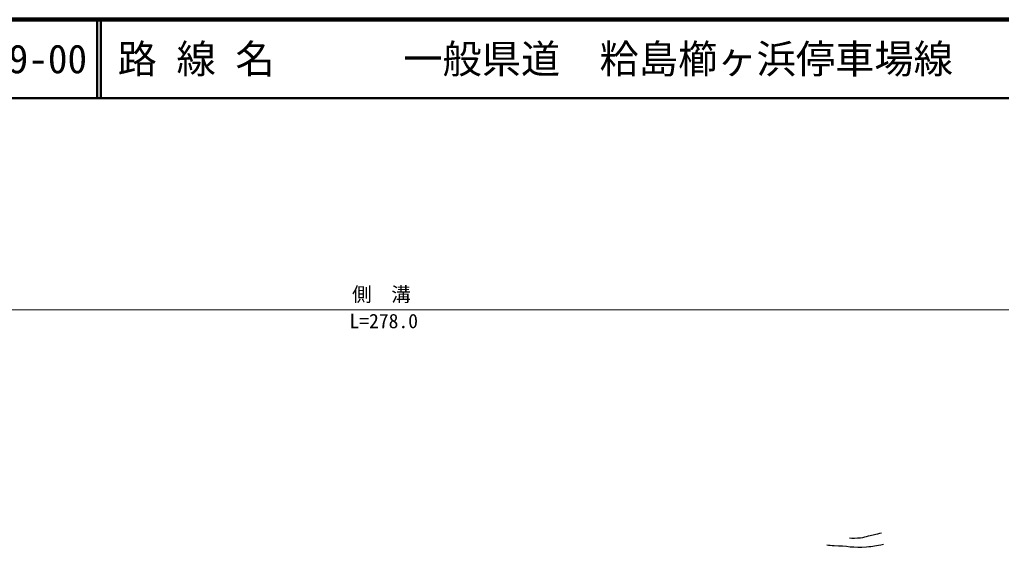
# Model space of a CAD drawing. Units: millimetres, scale not verified. Extents: x 40000 to 680000, y 20000 to 380000.
# Drawn here: x 167897 to 292906, y 312664 to 380000 of the extents above; entities that cross this region are included whole.
import ezdxf
from ezdxf.enums import TextEntityAlignment as Align

# ---------------------------------------------------------------- set-up
doc = ezdxf.new("R2010")
doc.units = ezdxf.units.MM
doc.header["$LTSCALE"] = 1000
for name, color, linetype, lineweight in [('M-BGD', 7, 'Continuous', 25), ('M-STR-HTXT', 7, 'Continuous', 13), ('M-TTL', 2, 'Continuous', 140), ('M-TTL-LINE', 7, 'Continuous', 50)]:
    doc.layers.add(name, color=color, linetype=linetype, lineweight=lineweight)
doc.layers.add('M-TTL-TXT', color=7, linetype='Continuous')
doc.styles.add('ＭＳ ゴシック', font='')
doc.styles.get('ＭＳ ゴシック').set_extended_font_data('MS Gothic')

msp = doc.modelspace()

# ---------------------------------------------------------------- linework, layer by layer
at = {"layer": 'M-BGD'}
for points in [[(277655, 314608), (276832, 314405), (276620, 314350), (275954, 314199), (275570, 314113), (275361, 314032), (274971, 313984), (274434, 313918), (273979, 313919), (273547, 313946)], [(277900, 313148), (276912, 312936), (276583, 312900), (275729, 312818), (274120, 312664), (273211, 312964), (271595, 312984), (271257, 312988), (270956, 313023), (270672, 313060)]]:
    msp.add_open_spline(points, degree=3, knots=[0, 0, 0, 0, 1, 1, 1, 2, 2, 2, 3, 3, 3, 3], dxfattribs=at)
at = {"layer": 'M-STR-HTXT'}
msp.add_line((316874, 343022), (82296, 343022), dxfattribs=at)
at = {"layer": 'M-TTL'}
msp.add_line((680000, 380000), (40000, 380000), dxfattribs=at)
at = {"layer": 'M-TTL-LINE'}
for p, q in [((177750, 380000), (177750, 370000)), ((178250, 380000), (178250, 370000)), ((40000, 370000), (680000, 370000))]:
    msp.add_line(p, q, dxfattribs=at)

# ---------------------------------------------------------------- texts
at = {"layer": 'M-STR-HTXT', "style": 'ＭＳ ゴシック'}
msp.add_text('側\u3000溝', height=1833, dxfattribs=at).set_placement((213966, 343549), align=Align.BOTTOM_CENTER)
msp.add_text('L=278.0', height=1833, dxfattribs=at).set_placement((214259, 342533), align=Align.TOP_CENTER)
at = {"layer": 'M-TTL-TXT', "style": 'ＭＳ ゴシック'}
for s, p in [('019-00', (161521, 375000)), ('路 線 名', (180380, 375000)), ('一般県道\u3000粭島櫛ヶ浜停車場線', (216734, 375000))]:
    msp.add_text(s, height=3666, dxfattribs=at).set_placement(p, align=Align.MIDDLE_LEFT)

doc.saveas('drawing.dxf')
